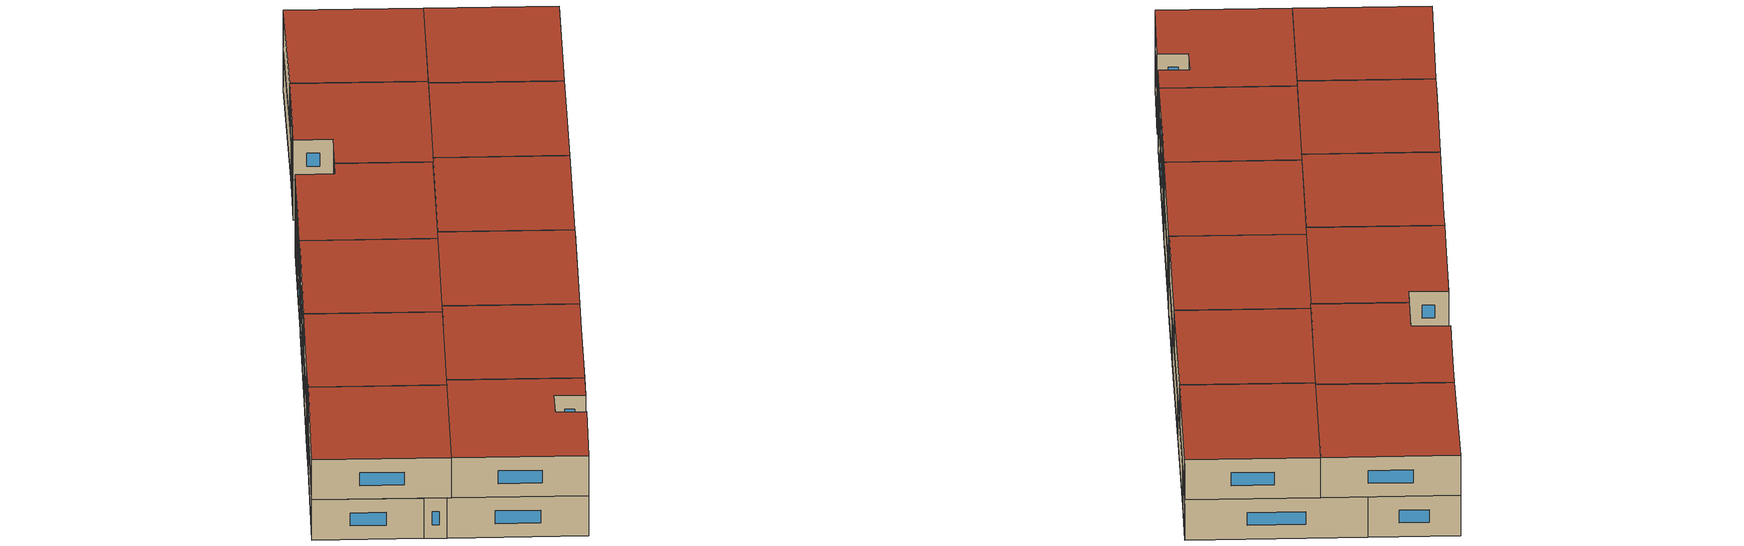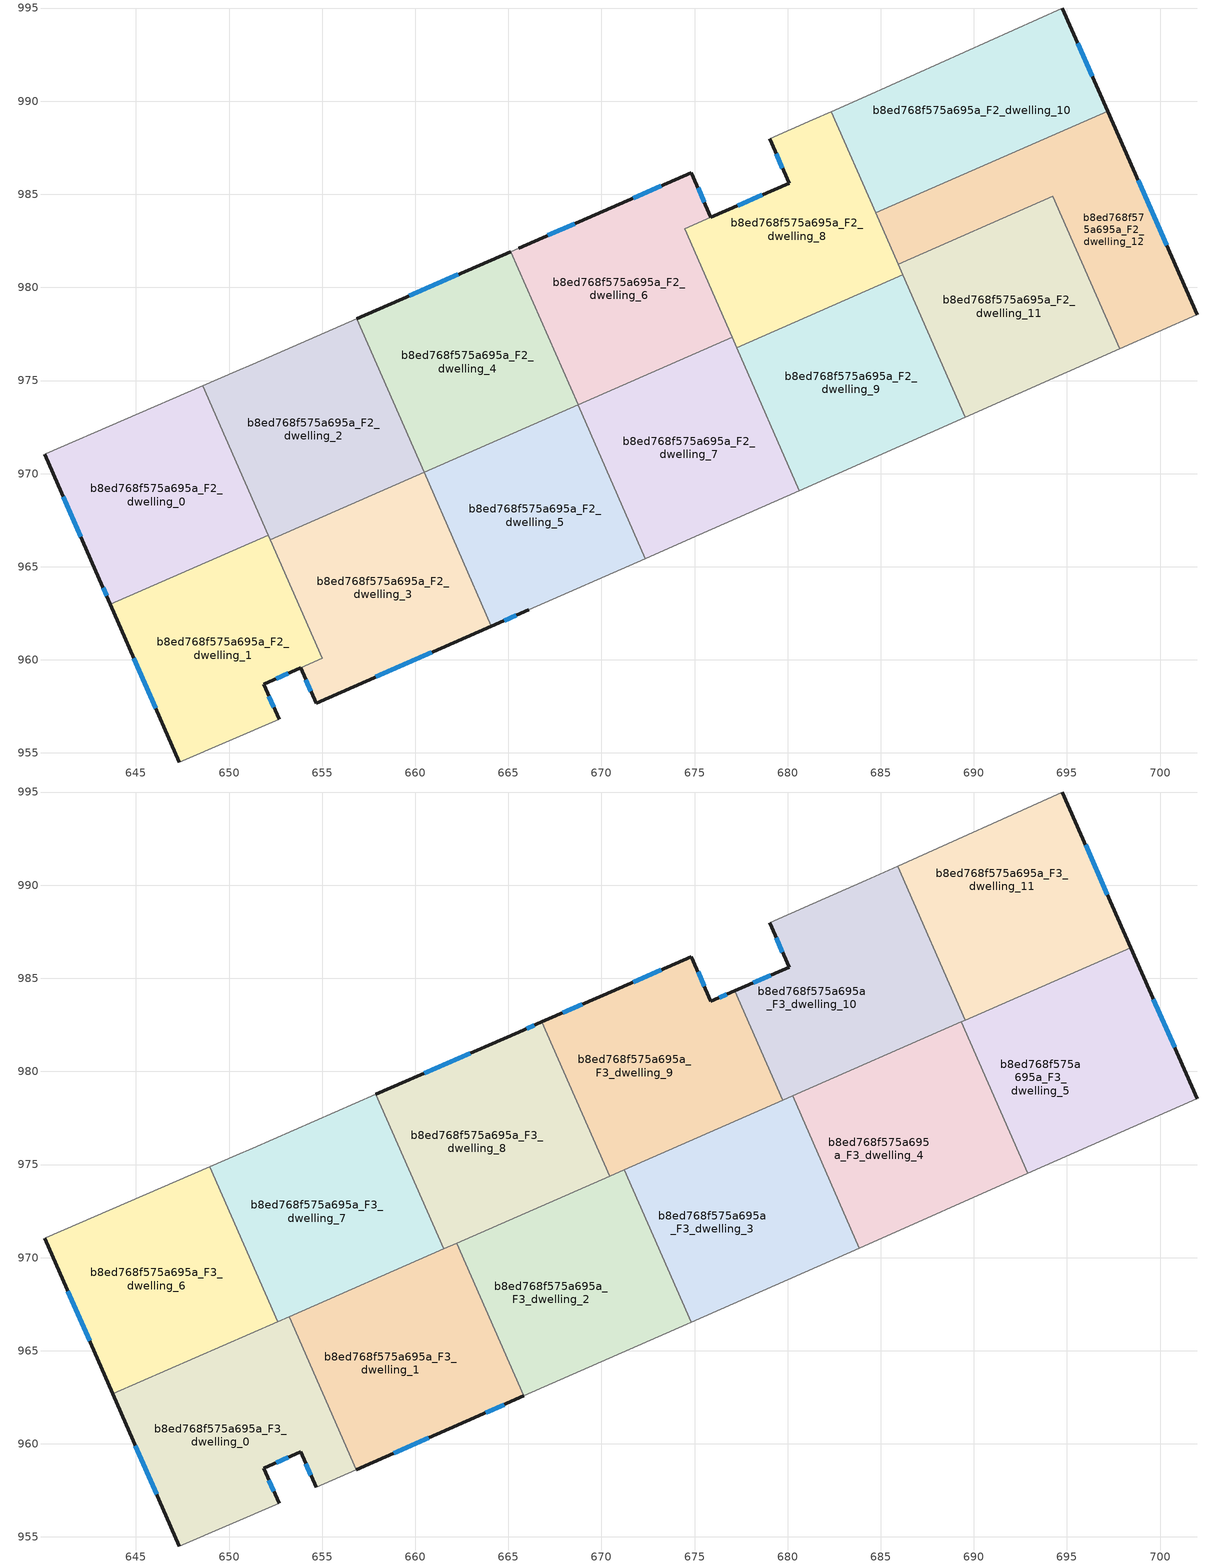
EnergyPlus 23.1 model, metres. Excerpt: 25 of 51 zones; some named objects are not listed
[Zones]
b8ed768f575a695a_F2_dwelling_0
 floor to b8ed768f575a695a_F1_dwelling_0 (EU_floor_Construction): 648.59,974.72 652.11,966.69 643.63,962.97 643.04,964.32 640.11,971.05 640.16,971.08 z6
 wall outside (EU_wall_Construction): 640.11,971.05 643.04,964.32 643.63,962.97 z6:9
 wall adiabatic (EU_wall_Construction): 648.59,974.72 640.16,971.08 640.11,971.05 z6:9
 wall to b8ed768f575a695a_F2_dwelling_1 (EU_wall_Construction): 643.63,962.97 652.11,966.69 z6:9
 wall to b8ed768f575a695a_F2_dwelling_2 (EU_wall_Construction): 652.11,966.69 648.59,974.72 z6:9
 window (EU_Window_Construction): 643.24,963.86 643.43,963.43 / 641.11,968.76 642.04,966.61 z7.02:7.98
 roof outside (EU_roof_Construction): 643.63,962.97 640.11,971.05 643.04,964.32 z9
b8ed768f575a695a_F2_dwelling_1
 floor to b8ed768f575a695a_F1_dwelling_1 (EU_floor_Construction): 652.11,966.69 655.01,960.08 651.86,958.7 652.7,956.8 647.34,954.51 643.63,962.97 z6
 wall outside (EU_wall_Construction): 652.7,956.8 651.86,958.7 653.84,959.57 / 643.63,962.97 647.34,954.51 z6:9
 wall adiabatic (EU_wall_Construction): 647.34,954.51 652.7,956.8 z6:9
 wall to b8ed768f575a695a_F2_dwelling_3 (EU_wall_Construction): 653.85,959.57 655.01,960.08 / 655,960.09 652.22,966.45 z6:9
 wall to b8ed768f575a695a_F2_dwelling_2 (EU_wall_Construction): 652.22,966.45 652.11,966.69 z6:9
 window (EU_Window_Construction): 652.54,958.99 653.17,959.27 / 652.41,957.45 652.15,958.05 / 644.89,960.09 646.08,957.39 z7.02:7.98
b8ed768f575a695a_F2_dwelling_10
 floor to b8ed768f575a695a_F1_dwelling_10 (EU_floor_Construction): 694.74,995 697.18,989.46 684.73,984 682.35,989.44 684.22,990.26 z6
 wall outside (EU_wall_Construction): 697.18,989.46 694.74,995 z6:9
 wall adiabatic (EU_wall_Construction): 694.74,995 684.22,990.26 682.35,989.44 z6:9
 wall to b8ed768f575a695a_F2_dwelling_12 (EU_wall_Construction): 684.73,984 697.18,989.46 z6:9
 wall to b8ed768f575a695a_F2_dwelling_8 (EU_wall_Construction): 682.35,989.44 684.73,984 z6:9
 window (EU_Window_Construction): 696.35,991.35 695.57,993.12 z7.02:7.98
b8ed768f575a695a_F2_dwelling_11
 floor to b8ed768f575a695a_F1_dwelling_11 (EU_floor_Construction): 694.25,984.9 697.84,976.71 689.54,973.03 685.93,981.25 z6
 wall to b8ed768f575a695a_F2_dwelling_12 (EU_wall_Construction): 697.84,976.71 694.25,984.9 685.93,981.25 z6:9
 wall adiabatic (EU_wall_Construction): 689.54,973.03 697.84,976.71 z6:9
 wall to b8ed768f575a695a_F2_dwelling_9 (EU_wall_Construction): 686.19,980.67 689.54,973.03 z6:9
 wall to b8ed768f575a695a_F2_dwelling_8 (EU_wall_Construction): 685.93,981.25 686.19,980.67 z6:9
b8ed768f575a695a_F2_dwelling_12
 floor to b8ed768f575a695a_F1_dwelling_12 (EU_floor_Construction): 697.18,989.46 701.99,978.54 701.95,978.53 697.84,976.71 694.25,984.9 685.93,981.25 684.73,984 z6
 wall outside (EU_wall_Construction): 701.99,978.54 697.18,989.46 z6:9
 wall adiabatic (EU_wall_Construction): 697.84,976.71 701.95,978.53 701.99,978.54 z6:9
 wall to b8ed768f575a695a_F2_dwelling_8 (EU_wall_Construction): 684.73,984 685.93,981.25 z6:9
 window (EU_Window_Construction): 700.35,982.26 698.82,985.75 z7.02:7.98
b8ed768f575a695a_F2_dwelling_2
 floor to b8ed768f575a695a_F1_dwelling_2 (EU_floor_Construction): 656.85,978.32 660.47,970.07 652.22,966.45 648.59,974.72 650.39,975.5 651.27,975.88 z6
 wall adiabatic (EU_wall_Construction): 656.85,978.32 651.27,975.88 650.39,975.5 648.59,974.72 z6:9
 wall to b8ed768f575a695a_F2_dwelling_3 (EU_wall_Construction): 652.22,966.45 660.47,970.07 656.85,978.32 z6:9
 ceiling adiabatic (EU_roof_Construction): 652.6,966.62 648.98,974.89 648.59,974.72 652.22,966.45 z9
b8ed768f575a695a_F2_dwelling_3
 floor to b8ed768f575a695a_F1_dwelling_3 (EU_floor_Construction): 660.47,970.07 664.09,961.81 654.68,957.68 653.85,959.57 655.01,960.08 652.22,966.45 z6
 wall outside (EU_wall_Construction): 653.85,959.57 654.68,957.68 664.09,961.81 z6:9
 wall to b8ed768f575a695a_F2_dwelling_4 (EU_wall_Construction): 660.47,970.06 656.85,978.32 z6:9
 wall to b8ed768f575a695a_F2_dwelling_5 (EU_wall_Construction): 664.09,961.81 660.48,970.06 z6:9
 window (EU_Window_Construction): 657.88,959.08 660.89,960.4 / 654.13,958.93 654.4,958.32 z7.02:7.98
 ceiling adiabatic (EU_roof_Construction): 652.62,966.57 652.6,966.62 652.22,966.45 652.24,966.4 z9
b8ed768f575a695a_F2_dwelling_4
 floor to b8ed768f575a695a_F1_dwelling_4 (EU_floor_Construction): 665.14,981.92 668.75,973.69 660.47,970.06 656.85,978.32 z6
 wall outside (EU_wall_Construction): 665.14,981.92 656.85,978.32 z6:9
 wall to b8ed768f575a695a_F2_dwelling_5 (EU_wall_Construction): 660.47,970.06 668.75,973.69 z6:9
 wall to b8ed768f575a695a_F2_dwelling_6 (EU_wall_Construction): 668.75,973.69 665.14,981.92 z6:9
 window (EU_Window_Construction): 662.32,980.7 659.67,979.55 z7.02:7.98
b8ed768f575a695a_F2_dwelling_5
 floor to b8ed768f575a695a_F1_dwelling_5 (EU_floor_Construction): 668.75,973.69 672.36,965.44 666.1,962.69 664.09,961.81 660.47,970.06 z6
 wall outside (EU_wall_Construction): 664.09,961.81 666.1,962.69 z6:9
 wall adiabatic (EU_wall_Construction): 666.1,962.69 672.36,965.44 z6:9
 wall to b8ed768f575a695a_F2_dwelling_7 (EU_wall_Construction): 672.36,965.44 668.75,973.68 z6:9
 window (EU_Window_Construction): 664.78,962.11 665.42,962.39 z7.02:7.98
b8ed768f575a695a_F2_dwelling_6
 floor to b8ed768f575a695a_F1_dwelling_6 (EU_floor_Construction): 674.83,986.15 675.88,983.76 674.47,983.15 677.03,977.32 668.75,973.68 665.14,981.92 665.56,982.11 670.1,984.1 z6
 wall outside (EU_wall_Construction): 675.88,983.76 674.83,986.15 670.1,984.1 665.56,982.11 z6:9
 wall to b8ed768f575a695a_F2_dwelling_8 (EU_wall_Construction): 677.03,977.32 674.47,983.15 675.88,983.76 z6:9
 wall to b8ed768f575a695a_F2_dwelling_7 (EU_wall_Construction): 668.75,973.68 677.03,977.32 z6:9
 wall adiabatic (EU_wall_Construction): 665.56,982.11 665.14,981.92 z6:9
 window (EU_Window_Construction): 668.56,983.42 667.11,982.79 / 673.22,985.45 671.71,984.8 / 675.52,984.58 675.19,985.34 z7.02:7.98
b8ed768f575a695a_F2_dwelling_7
 floor to b8ed768f575a695a_F1_dwelling_7 (EU_floor_Construction): 677.03,977.32 680.63,969.09 674.58,966.41 672.36,965.44 668.75,973.68 z6
 wall adiabatic (EU_wall_Construction): 672.36,965.44 674.58,966.41 680.63,969.09 z6:9
 wall to b8ed768f575a695a_F2_dwelling_9 (EU_wall_Construction): 680.63,969.09 677.27,976.76 z6:9
 wall to b8ed768f575a695a_F2_dwelling_8 (EU_wall_Construction): 677.27,976.76 677.03,977.32 z6:9
b8ed768f575a695a_F2_dwelling_8
 floor to b8ed768f575a695a_F1_dwelling_8 (EU_floor_Construction): 682.35,989.44 686.19,980.67 677.27,976.76 674.47,983.14 680.07,985.59 679.03,987.99 681.35,989.01 z6
 wall outside (EU_wall_Construction): 679.03,987.99 680.07,985.59 675.88,983.76 z6:9
 wall adiabatic (EU_wall_Construction): 682.35,989.44 681.35,989.01 679.03,987.99 z6:9
 wall to b8ed768f575a695a_F2_dwelling_9 (EU_wall_Construction): 677.27,976.76 686.19,980.67 z6:9
 window (EU_Window_Construction): 678.65,984.97 677.31,984.39 / 679.38,987.17 679.72,986.41 z7.02:7.98
 ceiling adiabatic (EU_roof_Construction): 686.19,980.67 685.96,981.18 677.05,977.27 680.27,978.68 680.49,978.17 z9
b8ed768f575a695a_F2_dwelling_9
 floor to b8ed768f575a695a_F1_dwelling_9 (EU_floor_Construction): 686.19,980.67 689.54,973.03 680.63,969.09 677.27,976.76 z6
 wall adiabatic (EU_wall_Construction): 680.63,969.09 689.54,973.03 z6:9
 ceiling adiabatic (EU_roof_Construction): 689.54,973.03 686.19,980.67 680.49,978.17 683.85,970.51 z9
b8ed768f575a695a_F3_dwelling_0
 floor to b8ed768f575a695a_F2_dwelling_1 (EU_floor_Construction): 652.24,966.4 655.01,960.08 651.86,958.7 652.7,956.8 647.34,954.51 643.76,962.68 z9
 floor to b8ed768f575a695a_F2_dwelling_3 (EU_floor_Construction): 653.23,966.83 656.83,958.62 654.68,957.68 653.85,959.57 655.01,960.08 652.24,966.4 z9
 wall outside (EU_wall_Construction): 652.7,956.8 651.86,958.7 653.85,959.57 654.68,957.68 / 643.76,962.68 647.34,954.51 z9:12
 wall to b8ed768f575a695a_F3_dwelling_1 (EU_wall_Construction): 656.83,958.62 653.23,966.83 z9:12
 wall adiabatic (EU_wall_Construction): 654.68,957.68 656.83,958.62 / 647.34,954.51 652.7,956.8 z9:12
 wall to b8ed768f575a695a_F3_dwelling_6 (EU_wall_Construction): 652.62,966.57 643.76,962.68 z9:12
 wall to b8ed768f575a695a_F3_dwelling_7 (EU_wall_Construction): 653.23,966.83 652.62,966.57 z9:12
 window (EU_Window_Construction): 654.13,958.93 654.4,958.32 / 652.54,958.99 653.17,959.27 / 652.41,957.45 652.15,958.05 / 644.98,959.9 646.12,957.29 z10.02:10.98
 roof outside (EU_roof_Construction): 654.68,957.68 656.83,958.62 653.23,966.83 643.76,962.68 647.34,954.51 652.7,956.8 651.86,958.7 653.85,959.57 z12
b8ed768f575a695a_F3_dwelling_1
 floor to b8ed768f575a695a_F2_dwelling_3 (EU_floor_Construction): 660.49,970.02 664.09,961.81 663.81,961.68 656.83,958.62 653.23,966.83 z9
 floor to b8ed768f575a695a_F2_dwelling_5 (EU_floor_Construction): 662.23,970.78 665.83,962.57 664.09,961.81 660.49,970.02 z9
 wall outside (EU_wall_Construction): 656.83,958.62 662.73,961.21 665.83,962.57 z9:12
 wall to b8ed768f575a695a_F3_dwelling_2 (EU_wall_Construction): 665.83,962.57 662.23,970.78 z9:12
 wall to b8ed768f575a695a_F3_dwelling_7 (EU_wall_Construction): 661.52,970.47 653.23,966.83 z9:12
 wall to b8ed768f575a695a_F3_dwelling_8 (EU_wall_Construction): 662.23,970.78 661.52,970.47 z9:12
 window (EU_Window_Construction): 658.84,959.5 660.72,960.33 / 663.78,961.67 664.77,962.11 z10.02:10.98
 roof outside (EU_roof_Construction): 665.83,962.57 662.23,970.78 653.23,966.83 656.83,958.62 662.73,961.21 z12
b8ed768f575a695a_F3_dwelling_10
 floor to b8ed768f575a695a_F2_dwelling_8 (EU_floor_Construction): 682.35,989.44 685.96,981.18 679.74,978.46 677.17,984.33 680.07,985.59 679.03,987.99 681.35,989.01 z9
 floor to b8ed768f575a695a_F2_dwelling_10 (EU_floor_Construction): 685.91,991.02 688.3,985.57 684.73,984 682.35,989.44 684.22,990.26 z9
 floor to b8ed768f575a695a_F2_dwelling_11 (EU_floor_Construction): 689.5,982.82 689.53,982.75 685.96,981.18 685.93,981.25 z9
 floor to b8ed768f575a695a_F2_dwelling_12 (EU_floor_Construction): 688.3,985.57 689.5,982.82 685.93,981.25 684.73,984 z9
 wall outside (EU_wall_Construction): 679.03,987.99 680.07,985.59 677.17,984.33 z9:12
 wall adiabatic (EU_wall_Construction): 685.91,991.02 684.22,990.26 681.35,989.01 679.03,987.99 z9:12
 wall to b8ed768f575a695a_F3_dwelling_11 (EU_wall_Construction): 689.53,982.75 685.91,991.02 z9:12
 wall to b8ed768f575a695a_F3_dwelling_9 (EU_wall_Construction): 677.17,984.33 679.74,978.46 z9:12
 wall to b8ed768f575a695a_F3_dwelling_4 (EU_wall_Construction): 680.26,978.68 689.33,982.66 z9:12
 wall to b8ed768f575a695a_F3_dwelling_5 (EU_wall_Construction): 689.33,982.66 689.53,982.75 z9:12
 wall to b8ed768f575a695a_F3_dwelling_3 (EU_wall_Construction): 679.74,978.46 680.26,978.68 z9:12
 window (EU_Window_Construction): 679.08,985.16 678.16,984.76 / 679.38,987.17 679.72,986.41 z10.02:10.98
 roof outside (EU_roof_Construction): 689.53,982.75 685.91,991.02 684.22,990.26 681.35,989.01 679.03,987.99 680.07,985.59 677.17,984.33 679.74,978.46 z12
b8ed768f575a695a_F3_dwelling_11
 floor to b8ed768f575a695a_F2_dwelling_10 (EU_floor_Construction): 694.74,995 697.18,989.46 688.3,985.57 685.91,991.02 z9
 floor to b8ed768f575a695a_F2_dwelling_11 (EU_floor_Construction): 694.25,984.9 694.28,984.83 689.53,982.75 689.5,982.82 z9
 floor to b8ed768f575a695a_F2_dwelling_12 (EU_floor_Construction): 697.18,989.46 698.42,986.64 694.28,984.83 694.25,984.9 689.5,982.82 688.3,985.57 z9
 wall outside (EU_wall_Construction): 698.42,986.64 694.74,995 z9:12
 wall adiabatic (EU_wall_Construction): 694.74,995 685.91,991.02 z9:12
 wall to b8ed768f575a695a_F3_dwelling_5 (EU_wall_Construction): 689.53,982.75 698.42,986.64 z9:12
 window (EU_Window_Construction): 697.17,989.49 696,992.16 z10.02:10.98
 roof outside (EU_roof_Construction): 698.42,986.64 694.74,995 685.91,991.02 689.53,982.75 z12
b8ed768f575a695a_F3_dwelling_2
 floor to b8ed768f575a695a_F2_dwelling_5 (EU_floor_Construction): 668.76,973.64 672.36,965.44 666.1,962.69 665.92,962.61 665.83,962.57 662.23,970.78 z9
 floor to b8ed768f575a695a_F2_dwelling_7 (EU_floor_Construction): 671.24,974.73 674.83,966.52 674.58,966.41 672.36,965.44 668.77,973.64 z9
 wall adiabatic (EU_wall_Construction): 665.83,962.57 674.58,966.41 674.83,966.52 z9:12
 wall to b8ed768f575a695a_F3_dwelling_3 (EU_wall_Construction): 674.83,966.52 671.24,974.73 z9:12
 wall to b8ed768f575a695a_F3_dwelling_8 (EU_wall_Construction): 670.44,974.38 662.23,970.78 z9:12
 wall to b8ed768f575a695a_F3_dwelling_9 (EU_wall_Construction): 671.24,974.73 670.44,974.38 z9:12
 roof outside (EU_roof_Construction): 674.58,966.41 674.83,966.52 671.24,974.73 662.23,970.78 665.83,962.57 z12
b8ed768f575a695a_F3_dwelling_3
 floor to b8ed768f575a695a_F2_dwelling_7 (EU_floor_Construction): 677.05,977.27 680.63,969.09 674.83,966.52 671.24,974.73 z9
 floor to b8ed768f575a695a_F2_dwelling_9 (EU_floor_Construction): 680.49,978.17 683.85,970.51 680.63,969.09 677.27,976.76 z9
 floor to b8ed768f575a695a_F2_dwelling_8 (EU_floor_Construction): 680.27,978.68 680.49,978.17 677.27,976.76 677.05,977.27 z9
 wall to b8ed768f575a695a_F3_dwelling_4 (EU_wall_Construction): 683.85,970.51 680.27,978.68 z9:12
 wall adiabatic (EU_wall_Construction): 674.83,966.52 683.85,970.51 z9:12
 wall to b8ed768f575a695a_F3_dwelling_9 (EU_wall_Construction): 679.74,978.45 671.24,974.73 z9:12
 roof outside (EU_roof_Construction): 683.85,970.51 680.27,978.68 671.24,974.73 674.83,966.52 z12
b8ed768f575a695a_F3_dwelling_4
 floor to b8ed768f575a695a_F2_dwelling_11 (EU_floor_Construction): 689.33,982.66 692.9,974.52 689.54,973.03 685.96,981.18 z9
 floor adiabatic (EU_floor_Construction): 685.96,981.18 689.54,973.03 683.85,970.51 680.27,978.68 z9
 wall to b8ed768f575a695a_F3_dwelling_5 (EU_wall_Construction): 692.9,974.52 689.33,982.66 z9:12
 wall adiabatic (EU_wall_Construction): 683.85,970.51 692.9,974.52 z9:12
 roof outside (EU_roof_Construction): 692.9,974.52 689.33,982.66 680.27,978.68 683.85,970.51 z12
b8ed768f575a695a_F3_dwelling_5
 floor to b8ed768f575a695a_F2_dwelling_11 (EU_floor_Construction): 694.28,984.83 697.84,976.71 692.9,974.52 689.33,982.66 z9
 floor to b8ed768f575a695a_F2_dwelling_12 (EU_floor_Construction): 698.42,986.64 701.99,978.54 701.95,978.53 697.84,976.71 694.28,984.83 z9
 wall outside (EU_wall_Construction): 701.99,978.54 698.42,986.64 z9:12
 wall adiabatic (EU_wall_Construction): 692.9,974.52 701.95,978.53 701.99,978.54 z9:12
 window (EU_Window_Construction): 700.78,981.3 699.64,983.89 z10.02:10.98
 roof outside (EU_roof_Construction): 701.95,978.53 701.99,978.54 698.42,986.64 689.33,982.66 692.9,974.52 z12
b8ed768f575a695a_F3_dwelling_6
 floor to b8ed768f575a695a_F2_dwelling_0 (EU_floor_Construction): 648.59,974.72 652.11,966.69 643.63,962.97 640.11,971.05 640.16,971.08 z9
 floor to b8ed768f575a695a_F2_dwelling_1 (EU_floor_Construction): 652.11,966.69 652.24,966.4 643.76,962.68 643.63,962.97 z9
 floor adiabatic (EU_floor_Construction): 648.98,974.89 652.62,966.57 652.24,966.4 648.59,974.72 z9
 wall outside (EU_wall_Construction): 640.11,971.05 643.76,962.68 z9:12
 wall to b8ed768f575a695a_F3_dwelling_7 (EU_wall_Construction): 652.62,966.57 648.98,974.89 z9:12
 wall adiabatic (EU_wall_Construction): 648.98,974.89 640.16,971.08 640.11,971.05 z9:12
 window (EU_Window_Construction): 641.35,968.2 642.52,965.53 z10.02:10.98
 roof outside (EU_roof_Construction): 652.62,966.57 648.98,974.89 640.16,971.08 640.11,971.05 643.76,962.68 z12
b8ed768f575a695a_F3_dwelling_7
 floor to b8ed768f575a695a_F2_dwelling_2 (EU_floor_Construction): 656.86,978.32 660.47,970.07 652.6,966.62 648.98,974.89 650.39,975.5 651.27,975.88 z9
 floor to b8ed768f575a695a_F2_dwelling_4 (EU_floor_Construction): 657.88,978.77 661.5,970.51 660.47,970.06 656.86,978.32 z9
 floor to b8ed768f575a695a_F2_dwelling_5 (EU_floor_Construction): 661.5,970.51 661.52,970.47 660.49,970.02 660.47,970.06 z9
 floor to b8ed768f575a695a_F2_dwelling_3 (EU_floor_Construction): 660.47,970.06 660.49,970.02 652.62,966.57 652.6,966.62 z9
 wall to b8ed768f575a695a_F3_dwelling_8 (EU_wall_Construction): 661.52,970.47 657.88,978.77 z9:12
 wall adiabatic (EU_wall_Construction): 657.88,978.77 651.27,975.88 650.39,975.5 648.98,974.89 z9:12
 roof outside (EU_roof_Construction): 661.52,970.47 657.88,978.77 651.27,975.88 650.39,975.5 648.98,974.89 652.62,966.57 z12
b8ed768f575a695a_F3_dwelling_8
 floor to b8ed768f575a695a_F2_dwelling_4 (EU_floor_Construction): 665.14,981.92 668.75,973.69 661.5,970.51 657.88,978.77 z9
 floor to b8ed768f575a695a_F2_dwelling_5 (EU_floor_Construction): 668.75,973.69 668.76,973.64 661.52,970.47 661.5,970.51 z9
 floor to b8ed768f575a695a_F2_dwelling_6 (EU_floor_Construction): 666.81,982.66 670.42,974.42 668.75,973.68 665.14,981.92 665.56,982.11 z9
 floor to b8ed768f575a695a_F2_dwelling_7 (EU_floor_Construction): 670.42,974.42 670.44,974.38 668.77,973.64 668.75,973.68 z9
 wall outside (EU_wall_Construction): 666.81,982.66 665.56,982.11 657.88,978.77 z9:12
 wall to b8ed768f575a695a_F3_dwelling_9 (EU_wall_Construction): 670.44,974.38 666.81,982.66 z9:12
 window (EU_Window_Construction): 662.95,980.97 660.5,979.9 / 666.38,982.47 665.99,982.3 z10.02:10.98
 roof outside (EU_roof_Construction): 670.44,974.38 666.81,982.66 665.56,982.11 657.88,978.77 661.52,970.47 z12
b8ed768f575a695a_F3_dwelling_9
 floor to b8ed768f575a695a_F2_dwelling_6 (EU_floor_Construction): 674.83,986.15 675.88,983.76 674.47,983.15 677.03,977.32 670.42,974.42 666.81,982.66 670.1,984.1 z9
 floor to b8ed768f575a695a_F2_dwelling_8 (EU_floor_Construction): 677.17,984.33 679.74,978.46 677.05,977.27 674.47,983.15 z9
 floor to b8ed768f575a695a_F2_dwelling_7 (EU_floor_Construction): 677.03,977.32 677.05,977.27 670.44,974.38 670.42,974.42 z9
 wall outside (EU_wall_Construction): 677.17,984.33 675.88,983.76 674.83,986.15 670.1,984.1 666.81,982.66 z9:12
 window (EU_Window_Construction): 676.73,984.13 676.31,983.95 / 668.98,983.61 667.93,983.15 / 673.22,985.45 671.71,984.8 / 675.52,984.58 675.19,985.34 z10.02:10.98
 roof outside (EU_roof_Construction): 679.74,978.46 677.17,984.33 675.88,983.76 674.83,986.15 670.1,984.1 666.81,982.66 670.44,974.38 z12
[Building]
EU S2 Campaign: North Axis=0; Terrain=City; Solar Distribution=FullExterior
[Site:Location]
Vienna: Latitude=48; Longitude=16.5; Time Zone=1; Elevation=183
[SizingPeriod:WeatherFileDays]
AnnualSizingPeriod: Begin Month=1; Begin Day of Month=1; End Month=12; End Day of Month=31; Day of Week for Start Day=Monday; Use Weather File Daylight Saving Period=No; Use Weather File Rain and Snow Indicators=No
[MATERIAL]
EU_InternalMass_Material: Roughness=MediumRough; Thickness=0.1; Conductivity=1; Density=1800; Specific Heat=900; Thermal Absorptance=0.9; Solar Absorptance=0.7; Visible Absorptance=0.7
[MATERIAL:NOMASS] Roughness=MediumRough; Thermal Absorptance=0.9; Solar Absorptance=0.7; Visible Absorptance=0.7
Name | Thermal Resistance
EU_wall_NoMass | 0.942466
EU_roof_NoMass | 0.551687
EU_floor_NoMass | 0.66527
[WINDOWMATERIAL:SIMPLEGLAZINGSYSTEM]
EU_Window_SimpleGlazing: UFactor=2.03367; Solar Heat Gain Coefficient=0.65; Visible Transmittance=0.65
[CONSTRUCTION]
EU_wall_Construction: EU_wall_NoMass
EU_roof_Construction: EU_roof_NoMass
EU_floor_Construction: EU_floor_NoMass
EU_Window_Construction: EU_Window_SimpleGlazing
EU_InternalMass_Construction: EU_InternalMass_Material
[ZONE] Type=1; Multiplier=1; Ceiling Height=autocalculate; Floor Area=autocalculate; Part of Total Floor Area=Yes
Name | Volume
b8ed768f575a695a_F2_dwelling_0 | 243.993
b8ed768f575a695a_F3_dwelling_0; b8ed768f575a695a_F3_dwelling_5 | 264.333
b8ed768f575a695a_F2_dwelling_1 | 236.147
b8ed768f575a695a_F3_dwelling_1 | 264.343
b8ed768f575a695a_F2_dwelling_10 | 243.975
b8ed768f575a695a_F3_dwelling_10 | 264.315
b8ed768f575a695a_F2_dwelling_11 | 244.004
b8ed768f575a695a_F3_dwelling_11 | 264.349
b8ed768f575a695a_F2_dwelling_12; b8ed768f575a695a_F2_dwelling_4 | 243.996
b8ed768f575a695a_F2_dwelling_2 | 243.957
b8ed768f575a695a_F3_dwelling_2 | 264.346
b8ed768f575a695a_F2_dwelling_3 | 251.812
b8ed768f575a695a_F3_dwelling_3 | 264.322
b8ed768f575a695a_F3_dwelling_4 | 264.313
b8ed768f575a695a_F2_dwelling_5 | 244.015
b8ed768f575a695a_F2_dwelling_6 | 255.973
b8ed768f575a695a_F3_dwelling_6; b8ed768f575a695a_F3_dwelling_8 | 264.305
b8ed768f575a695a_F2_dwelling_7 | 243.984
b8ed768f575a695a_F3_dwelling_7 | 264.318
b8ed768f575a695a_F2_dwelling_8 | 231.938
b8ed768f575a695a_F2_dwelling_9 | 244.006
b8ed768f575a695a_F3_dwelling_9 | 264.308
[INTERNALMASS] Construction=EU_InternalMass_Construction
Name | Zone or ZoneList | Surface Area
b8ed768f575a695a_F2_dwelling_0_EU_InternalMass | b8ed768f575a695a_F2_dwelling_0 | 81.3319
b8ed768f575a695a_F2_dwelling_1_EU_InternalMass | b8ed768f575a695a_F2_dwelling_1 | 78.7161
b8ed768f575a695a_F2_dwelling_2_EU_InternalMass | b8ed768f575a695a_F2_dwelling_2 | 81.3195
b8ed768f575a695a_F2_dwelling_3_EU_InternalMass | b8ed768f575a695a_F2_dwelling_3 | 83.9485
b8ed768f575a695a_F2_dwelling_4_EU_InternalMass | b8ed768f575a695a_F2_dwelling_4 | 81.3318
b8ed768f575a695a_F2_dwelling_5_EU_InternalMass | b8ed768f575a695a_F2_dwelling_5 | 81.3377
b8ed768f575a695a_F2_dwelling_6_EU_InternalMass | b8ed768f575a695a_F2_dwelling_6 | 85.3248
b8ed768f575a695a_F2_dwelling_7_EU_InternalMass | b8ed768f575a695a_F2_dwelling_7 | 81.3278
b8ed768f575a695a_F2_dwelling_8_EU_InternalMass | b8ed768f575a695a_F2_dwelling_8 | 77.3265
b8ed768f575a695a_F2_dwelling_9_EU_InternalMass | b8ed768f575a695a_F2_dwelling_9 | 81.3353
b8ed768f575a695a_F2_dwelling_10_EU_InternalMass | b8ed768f575a695a_F2_dwelling_10 | 81.3246
b8ed768f575a695a_F2_dwelling_11_EU_InternalMass | b8ed768f575a695a_F2_dwelling_11 | 81.3319
b8ed768f575a695a_F2_dwelling_12_EU_InternalMass | b8ed768f575a695a_F2_dwelling_12 | 81.3325
b8ed768f575a695a_F3_dwelling_0_EU_InternalMass | b8ed768f575a695a_F3_dwelling_0 | 88.1112
b8ed768f575a695a_F3_dwelling_1_EU_InternalMass | b8ed768f575a695a_F3_dwelling_1 | 88.1145
b8ed768f575a695a_F3_dwelling_2_EU_InternalMass | b8ed768f575a695a_F3_dwelling_2 | 88.1129
b8ed768f575a695a_F3_dwelling_3_EU_InternalMass | b8ed768f575a695a_F3_dwelling_3 | 88.1073
b8ed768f575a695a_F3_dwelling_4_EU_InternalMass | b8ed768f575a695a_F3_dwelling_4 | 88.1047
b8ed768f575a695a_F3_dwelling_5_EU_InternalMass | b8ed768f575a695a_F3_dwelling_5 | 88.1108
b8ed768f575a695a_F3_dwelling_6_EU_InternalMass | b8ed768f575a695a_F3_dwelling_6 | 88.1121
b8ed768f575a695a_F3_dwelling_7_EU_InternalMass | b8ed768f575a695a_F3_dwelling_7 | 88.1061
b8ed768f575a695a_F3_dwelling_8_EU_InternalMass | b8ed768f575a695a_F3_dwelling_8 | 88.1017
b8ed768f575a695a_F3_dwelling_9_EU_InternalMass | b8ed768f575a695a_F3_dwelling_9 | 88.1022
b8ed768f575a695a_F3_dwelling_10_EU_InternalMass | b8ed768f575a695a_F3_dwelling_10 | 88.1052
b8ed768f575a695a_F3_dwelling_11_EU_InternalMass | b8ed768f575a695a_F3_dwelling_11 | 88.1167
[OTHEREQUIPMENT] Fuel Type=Electricity; Design Level Calculation Method=Watts/Area; Power per Zone Floor Area=1; Fraction Latent=0; Fraction Radiant=0; Fraction Lost=0; Carbon Dioxide Generation Rate=0; EndUse Subcategory=EU_Step8_InternalGains
Name | Zone or ZoneList or Space or SpaceList | Schedule
EU_Step8_InternalGain_b8ed768f575a695a_F2_dwelling_0_f000 | b8ed768f575a695a_F2_dwelling_0 | EU_Step8_GainSchedule_b8ed768f575a695a_F2_dwelling_0_f000
EU_Step8_InternalGain_b8ed768f575a695a_F2_dwelling_1_f000 | b8ed768f575a695a_F2_dwelling_1 | EU_Step8_GainSchedule_b8ed768f575a695a_F2_dwelling_1_f000
EU_Step8_InternalGain_b8ed768f575a695a_F2_dwelling_2_f000 | b8ed768f575a695a_F2_dwelling_2 | EU_Step8_GainSchedule_b8ed768f575a695a_F2_dwelling_2_f000
EU_Step8_InternalGain_b8ed768f575a695a_F2_dwelling_3_f000 | b8ed768f575a695a_F2_dwelling_3 | EU_Step8_GainSchedule_b8ed768f575a695a_F2_dwelling_3_f000
EU_Step8_InternalGain_b8ed768f575a695a_F2_dwelling_4_f000 | b8ed768f575a695a_F2_dwelling_4 | EU_Step8_GainSchedule_b8ed768f575a695a_F2_dwelling_4_f000
EU_Step8_InternalGain_b8ed768f575a695a_F2_dwelling_5_f000 | b8ed768f575a695a_F2_dwelling_5 | EU_Step8_GainSchedule_b8ed768f575a695a_F2_dwelling_5_f000
EU_Step8_InternalGain_b8ed768f575a695a_F2_dwelling_6_f000 | b8ed768f575a695a_F2_dwelling_6 | EU_Step8_GainSchedule_b8ed768f575a695a_F2_dwelling_6_f000
EU_Step8_InternalGain_b8ed768f575a695a_F2_dwelling_7_f000 | b8ed768f575a695a_F2_dwelling_7 | EU_Step8_GainSchedule_b8ed768f575a695a_F2_dwelling_7_f000
EU_Step8_InternalGain_b8ed768f575a695a_F2_dwelling_8_f000 | b8ed768f575a695a_F2_dwelling_8 | EU_Step8_GainSchedule_b8ed768f575a695a_F2_dwelling_8_f000
EU_Step8_InternalGain_b8ed768f575a695a_F2_dwelling_9_f000 | b8ed768f575a695a_F2_dwelling_9 | EU_Step8_GainSchedule_b8ed768f575a695a_F2_dwelling_9_f000
EU_Step8_InternalGain_b8ed768f575a695a_F2_dwelling_10_f000 | b8ed768f575a695a_F2_dwelling_10 | EU_Step8_GainSchedule_b8ed768f575a695a_F2_dwelling_10_f000
EU_Step8_InternalGain_b8ed768f575a695a_F2_dwelling_11_f000 | b8ed768f575a695a_F2_dwelling_11 | EU_Step8_GainSchedule_b8ed768f575a695a_F2_dwelling_11_f000
EU_Step8_InternalGain_b8ed768f575a695a_F2_dwelling_12_f000 | b8ed768f575a695a_F2_dwelling_12 | EU_Step8_GainSchedule_b8ed768f575a695a_F2_dwelling_12_f000
EU_Step8_InternalGain_b8ed768f575a695a_F3_dwelling_0_f000 | b8ed768f575a695a_F3_dwelling_0 | EU_Step8_GainSchedule_b8ed768f575a695a_F3_dwelling_0_f000
EU_Step8_InternalGain_b8ed768f575a695a_F3_dwelling_1_f000 | b8ed768f575a695a_F3_dwelling_1 | EU_Step8_GainSchedule_b8ed768f575a695a_F3_dwelling_1_f000
EU_Step8_InternalGain_b8ed768f575a695a_F3_dwelling_2_f000 | b8ed768f575a695a_F3_dwelling_2 | EU_Step8_GainSchedule_b8ed768f575a695a_F3_dwelling_2_f000
EU_Step8_InternalGain_b8ed768f575a695a_F3_dwelling_3_f000 | b8ed768f575a695a_F3_dwelling_3 | EU_Step8_GainSchedule_b8ed768f575a695a_F3_dwelling_3_f000
EU_Step8_InternalGain_b8ed768f575a695a_F3_dwelling_4_f000 | b8ed768f575a695a_F3_dwelling_4 | EU_Step8_GainSchedule_b8ed768f575a695a_F3_dwelling_4_f000
EU_Step8_InternalGain_b8ed768f575a695a_F3_dwelling_5_f000 | b8ed768f575a695a_F3_dwelling_5 | EU_Step8_GainSchedule_b8ed768f575a695a_F3_dwelling_5_f000
EU_Step8_InternalGain_b8ed768f575a695a_F3_dwelling_6_f000 | b8ed768f575a695a_F3_dwelling_6 | EU_Step8_GainSchedule_b8ed768f575a695a_F3_dwelling_6_f000
EU_Step8_InternalGain_b8ed768f575a695a_F3_dwelling_7_f000 | b8ed768f575a695a_F3_dwelling_7 | EU_Step8_GainSchedule_b8ed768f575a695a_F3_dwelling_7_f000
EU_Step8_InternalGain_b8ed768f575a695a_F3_dwelling_8_f000 | b8ed768f575a695a_F3_dwelling_8 | EU_Step8_GainSchedule_b8ed768f575a695a_F3_dwelling_8_f000
EU_Step8_InternalGain_b8ed768f575a695a_F3_dwelling_9_f000 | b8ed768f575a695a_F3_dwelling_9 | EU_Step8_GainSchedule_b8ed768f575a695a_F3_dwelling_9_f000
EU_Step8_InternalGain_b8ed768f575a695a_F3_dwelling_10_f000 | b8ed768f575a695a_F3_dwelling_10 | EU_Step8_GainSchedule_b8ed768f575a695a_F3_dwelling_10_f000
EU_Step8_InternalGain_b8ed768f575a695a_F3_dwelling_11_f000 | b8ed768f575a695a_F3_dwelling_11 | EU_Step8_GainSchedule_b8ed768f575a695a_F3_dwelling_11_f000
[ZONEVENTILATION:DESIGNFLOWRATE] Schedule=EU_AlwaysOn; Design Flow Rate Calculation Method=AirChanges/Hour; Air Changes per Hour=0.530523; Ventilation Type=Natural; Fan Pressure Rise=0; Fan Total Efficiency=1; Constant Term Coefficient=1; Temperature Term Coefficient=0; Velocity Term Coefficient=0; Velocity Squared Term Coefficient=0; Minimum Indoor Temperature=-100; Maximum Indoor Temperature=100; Delta Temperature=-100; Minimum Outdoor Temperature=-100; Maximum Outdoor Temperature=100; Maximum Wind Speed=40
Name | Zone or ZoneList or Space or SpaceList
EU_ConstantAir_b8ed768f575a695a_F2_dwelling_0 | b8ed768f575a695a_F2_dwelling_0
EU_ConstantAir_b8ed768f575a695a_F2_dwelling_1 | b8ed768f575a695a_F2_dwelling_1
EU_ConstantAir_b8ed768f575a695a_F2_dwelling_2 | b8ed768f575a695a_F2_dwelling_2
EU_ConstantAir_b8ed768f575a695a_F2_dwelling_3 | b8ed768f575a695a_F2_dwelling_3
EU_ConstantAir_b8ed768f575a695a_F2_dwelling_4 | b8ed768f575a695a_F2_dwelling_4
EU_ConstantAir_b8ed768f575a695a_F2_dwelling_5 | b8ed768f575a695a_F2_dwelling_5
EU_ConstantAir_b8ed768f575a695a_F2_dwelling_6 | b8ed768f575a695a_F2_dwelling_6
EU_ConstantAir_b8ed768f575a695a_F2_dwelling_7 | b8ed768f575a695a_F2_dwelling_7
EU_ConstantAir_b8ed768f575a695a_F2_dwelling_8 | b8ed768f575a695a_F2_dwelling_8
EU_ConstantAir_b8ed768f575a695a_F2_dwelling_9 | b8ed768f575a695a_F2_dwelling_9
EU_ConstantAir_b8ed768f575a695a_F2_dwelling_10 | b8ed768f575a695a_F2_dwelling_10
EU_ConstantAir_b8ed768f575a695a_F2_dwelling_11 | b8ed768f575a695a_F2_dwelling_11
EU_ConstantAir_b8ed768f575a695a_F2_dwelling_12 | b8ed768f575a695a_F2_dwelling_12
EU_ConstantAir_b8ed768f575a695a_F3_dwelling_0 | b8ed768f575a695a_F3_dwelling_0
EU_ConstantAir_b8ed768f575a695a_F3_dwelling_1 | b8ed768f575a695a_F3_dwelling_1
EU_ConstantAir_b8ed768f575a695a_F3_dwelling_2 | b8ed768f575a695a_F3_dwelling_2
EU_ConstantAir_b8ed768f575a695a_F3_dwelling_3 | b8ed768f575a695a_F3_dwelling_3
EU_ConstantAir_b8ed768f575a695a_F3_dwelling_4 | b8ed768f575a695a_F3_dwelling_4
EU_ConstantAir_b8ed768f575a695a_F3_dwelling_5 | b8ed768f575a695a_F3_dwelling_5
EU_ConstantAir_b8ed768f575a695a_F3_dwelling_6 | b8ed768f575a695a_F3_dwelling_6
EU_ConstantAir_b8ed768f575a695a_F3_dwelling_7 | b8ed768f575a695a_F3_dwelling_7
EU_ConstantAir_b8ed768f575a695a_F3_dwelling_8 | b8ed768f575a695a_F3_dwelling_8
EU_ConstantAir_b8ed768f575a695a_F3_dwelling_9 | b8ed768f575a695a_F3_dwelling_9
EU_ConstantAir_b8ed768f575a695a_F3_dwelling_10 | b8ed768f575a695a_F3_dwelling_10
EU_ConstantAir_b8ed768f575a695a_F3_dwelling_11 | b8ed768f575a695a_F3_dwelling_11
[HVACTEMPLATE:ZONE:IDEALLOADSAIRSYSTEM] System Availability Schedule=EU_AlwaysOn; Maximum Heating Supply Air Temperature=50; Minimum Cooling Supply Air Temperature=13; Maximum Heating Supply Air Humidity Ratio=0.0156; Minimum Cooling Supply Air Humidity Ratio=0.0077; Heating Limit=NoLimit; Cooling Limit=NoLimit; Heating Availability Schedule=EU_AlwaysOn; Cooling Availability Schedule=EU_CoolingOff; Dehumidification Control Type=ConstantSensibleHeatRatio; Cooling Sensible Heat Ratio=0.7; Dehumidification Setpoint=60; Humidification Control Type=None; Humidification Setpoint=30; Outdoor Air Method=None; Outdoor Air Flow Rate per Person=0.00944; Outdoor Air Flow Rate per Zone Floor Area=0; Outdoor Air Flow Rate per Zone=0; Demand Controlled Ventilation Type=None; Outdoor Air Economizer Type=NoEconomizer; Heat Recovery Type=None; Sensible Heat Recovery Effectiveness=0.7; Latent Heat Recovery Effectiveness=0.65
Name | Template Thermostat
b8ed768f575a695a_F2_dwelling_0 | EU_HeatOnly_b8ed768f575a695a_F2_dwelling_0
b8ed768f575a695a_F2_dwelling_1 | EU_HeatOnly_b8ed768f575a695a_F2_dwelling_1
b8ed768f575a695a_F2_dwelling_2 | EU_HeatOnly_b8ed768f575a695a_F2_dwelling_2
b8ed768f575a695a_F2_dwelling_3 | EU_HeatOnly_b8ed768f575a695a_F2_dwelling_3
b8ed768f575a695a_F2_dwelling_4 | EU_HeatOnly_b8ed768f575a695a_F2_dwelling_4
b8ed768f575a695a_F2_dwelling_5 | EU_HeatOnly_b8ed768f575a695a_F2_dwelling_5
b8ed768f575a695a_F2_dwelling_6 | EU_HeatOnly_b8ed768f575a695a_F2_dwelling_6
b8ed768f575a695a_F2_dwelling_7 | EU_HeatOnly_b8ed768f575a695a_F2_dwelling_7
b8ed768f575a695a_F2_dwelling_8 | EU_HeatOnly_b8ed768f575a695a_F2_dwelling_8
b8ed768f575a695a_F2_dwelling_9 | EU_HeatOnly_b8ed768f575a695a_F2_dwelling_9
b8ed768f575a695a_F2_dwelling_10 | EU_HeatOnly_b8ed768f575a695a_F2_dwelling_10
b8ed768f575a695a_F2_dwelling_11 | EU_HeatOnly_b8ed768f575a695a_F2_dwelling_11
b8ed768f575a695a_F2_dwelling_12 | EU_HeatOnly_b8ed768f575a695a_F2_dwelling_12
b8ed768f575a695a_F3_dwelling_0 | EU_HeatOnly_b8ed768f575a695a_F3_dwelling_0
b8ed768f575a695a_F3_dwelling_1 | EU_HeatOnly_b8ed768f575a695a_F3_dwelling_1
b8ed768f575a695a_F3_dwelling_2 | EU_HeatOnly_b8ed768f575a695a_F3_dwelling_2
b8ed768f575a695a_F3_dwelling_3 | EU_HeatOnly_b8ed768f575a695a_F3_dwelling_3
b8ed768f575a695a_F3_dwelling_4 | EU_HeatOnly_b8ed768f575a695a_F3_dwelling_4
b8ed768f575a695a_F3_dwelling_5 | EU_HeatOnly_b8ed768f575a695a_F3_dwelling_5
b8ed768f575a695a_F3_dwelling_6 | EU_HeatOnly_b8ed768f575a695a_F3_dwelling_6
b8ed768f575a695a_F3_dwelling_7 | EU_HeatOnly_b8ed768f575a695a_F3_dwelling_7
b8ed768f575a695a_F3_dwelling_8 | EU_HeatOnly_b8ed768f575a695a_F3_dwelling_8
b8ed768f575a695a_F3_dwelling_9 | EU_HeatOnly_b8ed768f575a695a_F3_dwelling_9
b8ed768f575a695a_F3_dwelling_10 | EU_HeatOnly_b8ed768f575a695a_F3_dwelling_10
b8ed768f575a695a_F3_dwelling_11 | EU_HeatOnly_b8ed768f575a695a_F3_dwelling_11
[SIZING:ZONE] Zone Cooling Design Supply Air Temperature Input Method=SupplyAirTemperature; Zone Cooling Design Supply Air Temperature=13; Zone Heating Design Supply Air Temperature Input Method=SupplyAirTemperature; Zone Heating Design Supply Air Temperature=50; Zone Cooling Design Supply Air Humidity Ratio=0.008; Zone Heating Design Supply Air Humidity Ratio=0.008; Cooling Design Air Flow Method=DesignDay; Cooling Design Air Flow Rate=0; Cooling Minimum Air Flow per Zone Floor Area=0.000762; Cooling Minimum Air Flow=0; Cooling Minimum Air Flow Fraction=0.2; Heating Design Air Flow Method=DesignDay; Heating Design Air Flow Rate=0; Heating Maximum Air Flow per Zone Floor Area=0.002032; Heating Maximum Air Flow=0.141576; Heating Maximum Air Flow Fraction=0.3; Account for Dedicated Outdoor Air System=No; Dedicated Outdoor Air System Control Strategy=NeutralSupplyAir; Dedicated Outdoor Air Low Setpoint Temperature for Design=autosize; Dedicated Outdoor Air High Setpoint Temperature for Design=autosize; Zone Load Sizing Method=Sensible Load Only No Latent Load; Zone Latent Cooling Design Supply Air Humidity Ratio Input Method=HumidityRatioDifference; Zone Cooling Design Supply Air Humidity Ratio Difference=0.005; Zone Latent Heating Design Supply Air Humidity Ratio Input Method=HumidityRatioDifference; Zone Humidification Design Supply Air Humidity Ratio Difference=0.005
b8ed768f575a695a_F2_dwelling_0; b8ed768f575a695a_F2_dwelling_1; b8ed768f575a695a_F2_dwelling_2; b8ed768f575a695a_F2_dwelling_3; b8ed768f575a695a_F2_dwelling_4; b8ed768f575a695a_F2_dwelling_5; b8ed768f575a695a_F2_dwelling_6; b8ed768f575a695a_F2_dwelling_7; b8ed768f575a695a_F2_dwelling_8; b8ed768f575a695a_F2_dwelling_9; b8ed768f575a695a_F2_dwelling_10; b8ed768f575a695a_F2_dwelling_11; b8ed768f575a695a_F2_dwelling_12; b8ed768f575a695a_F3_dwelling_0; b8ed768f575a695a_F3_dwelling_1; b8ed768f575a695a_F3_dwelling_2; b8ed768f575a695a_F3_dwelling_3; b8ed768f575a695a_F3_dwelling_4; b8ed768f575a695a_F3_dwelling_5; b8ed768f575a695a_F3_dwelling_6; b8ed768f575a695a_F3_dwelling_7; b8ed768f575a695a_F3_dwelling_8; b8ed768f575a695a_F3_dwelling_9; b8ed768f575a695a_F3_dwelling_10; b8ed768f575a695a_F3_dwelling_11
[SCHEDULE:CONSTANT]
Name | Hourly Value
EU_AlwaysOn | 1
EU_CoolingOff | 0
[SCHEDULE:FILE] Column Number=1; Rows to Skip at Top=0; Number of Hours of Data=8760; Column Separator=Comma; Interpolate to Timestep=No; Minutes per Item=60; Adjust Schedule for Daylight Savings=Yes
Name | File
EU_Step8_GainSchedule_b8ed768f575a695a_F2_dwelling_0_f000 | ../../schedules/b8ed768f575a695a/b8ed768f575a695a_F2_dwelling_0_f000_gain.csv
EU_Step8_GainSchedule_b8ed768f575a695a_F2_dwelling_1_f000 | ../../schedules/b8ed768f575a695a/b8ed768f575a695a_F2_dwelling_1_f000_gain.csv
EU_Step8_GainSchedule_b8ed768f575a695a_F2_dwelling_2_f000 | ../../schedules/b8ed768f575a695a/b8ed768f575a695a_F2_dwelling_2_f000_gain.csv
EU_Step8_GainSchedule_b8ed768f575a695a_F2_dwelling_3_f000 | ../../schedules/b8ed768f575a695a/b8ed768f575a695a_F2_dwelling_3_f000_gain.csv
EU_Step8_GainSchedule_b8ed768f575a695a_F2_dwelling_4_f000 | ../../schedules/b8ed768f575a695a/b8ed768f575a695a_F2_dwelling_4_f000_gain.csv
EU_Step8_GainSchedule_b8ed768f575a695a_F2_dwelling_5_f000 | ../../schedules/b8ed768f575a695a/b8ed768f575a695a_F2_dwelling_5_f000_gain.csv
EU_Step8_GainSchedule_b8ed768f575a695a_F2_dwelling_6_f000 | ../../schedules/b8ed768f575a695a/b8ed768f575a695a_F2_dwelling_6_f000_gain.csv
EU_Step8_GainSchedule_b8ed768f575a695a_F2_dwelling_7_f000 | ../../schedules/b8ed768f575a695a/b8ed768f575a695a_F2_dwelling_7_f000_gain.csv
EU_Step8_GainSchedule_b8ed768f575a695a_F2_dwelling_8_f000 | ../../schedules/b8ed768f575a695a/b8ed768f575a695a_F2_dwelling_8_f000_gain.csv
EU_Step8_GainSchedule_b8ed768f575a695a_F2_dwelling_9_f000 | ../../schedules/b8ed768f575a695a/b8ed768f575a695a_F2_dwelling_9_f000_gain.csv
EU_Step8_GainSchedule_b8ed768f575a695a_F2_dwelling_10_f000 | ../../schedules/b8ed768f575a695a/b8ed768f575a695a_F2_dwelling_10_f000_gain.csv
EU_Step8_GainSchedule_b8ed768f575a695a_F2_dwelling_11_f000 | ../../schedules/b8ed768f575a695a/b8ed768f575a695a_F2_dwelling_11_f000_gain.csv
EU_Step8_GainSchedule_b8ed768f575a695a_F2_dwelling_12_f000 | ../../schedules/b8ed768f575a695a/b8ed768f575a695a_F2_dwelling_12_f000_gain.csv
EU_Step8_GainSchedule_b8ed768f575a695a_F3_dwelling_0_f000 | ../../schedules/b8ed768f575a695a/b8ed768f575a695a_F3_dwelling_0_f000_gain.csv
EU_Step8_GainSchedule_b8ed768f575a695a_F3_dwelling_1_f000 | ../../schedules/b8ed768f575a695a/b8ed768f575a695a_F3_dwelling_1_f000_gain.csv
EU_Step8_GainSchedule_b8ed768f575a695a_F3_dwelling_2_f000 | ../../schedules/b8ed768f575a695a/b8ed768f575a695a_F3_dwelling_2_f000_gain.csv
EU_Step8_GainSchedule_b8ed768f575a695a_F3_dwelling_3_f000 | ../../schedules/b8ed768f575a695a/b8ed768f575a695a_F3_dwelling_3_f000_gain.csv
EU_Step8_GainSchedule_b8ed768f575a695a_F3_dwelling_4_f000 | ../../schedules/b8ed768f575a695a/b8ed768f575a695a_F3_dwelling_4_f000_gain.csv
EU_Step8_GainSchedule_b8ed768f575a695a_F3_dwelling_5_f000 | ../../schedules/b8ed768f575a695a/b8ed768f575a695a_F3_dwelling_5_f000_gain.csv
EU_Step8_GainSchedule_b8ed768f575a695a_F3_dwelling_6_f000 | ../../schedules/b8ed768f575a695a/b8ed768f575a695a_F3_dwelling_6_f000_gain.csv
EU_Step8_GainSchedule_b8ed768f575a695a_F3_dwelling_7_f000 | ../../schedules/b8ed768f575a695a/b8ed768f575a695a_F3_dwelling_7_f000_gain.csv
EU_Step8_GainSchedule_b8ed768f575a695a_F3_dwelling_8_f000 | ../../schedules/b8ed768f575a695a/b8ed768f575a695a_F3_dwelling_8_f000_gain.csv
EU_Step8_GainSchedule_b8ed768f575a695a_F3_dwelling_9_f000 | ../../schedules/b8ed768f575a695a/b8ed768f575a695a_F3_dwelling_9_f000_gain.csv
EU_Step8_GainSchedule_b8ed768f575a695a_F3_dwelling_10_f000 | ../../schedules/b8ed768f575a695a/b8ed768f575a695a_F3_dwelling_10_f000_gain.csv
EU_Step8_GainSchedule_b8ed768f575a695a_F3_dwelling_11_f000 | ../../schedules/b8ed768f575a695a/b8ed768f575a695a_F3_dwelling_11_f000_gain.csv
